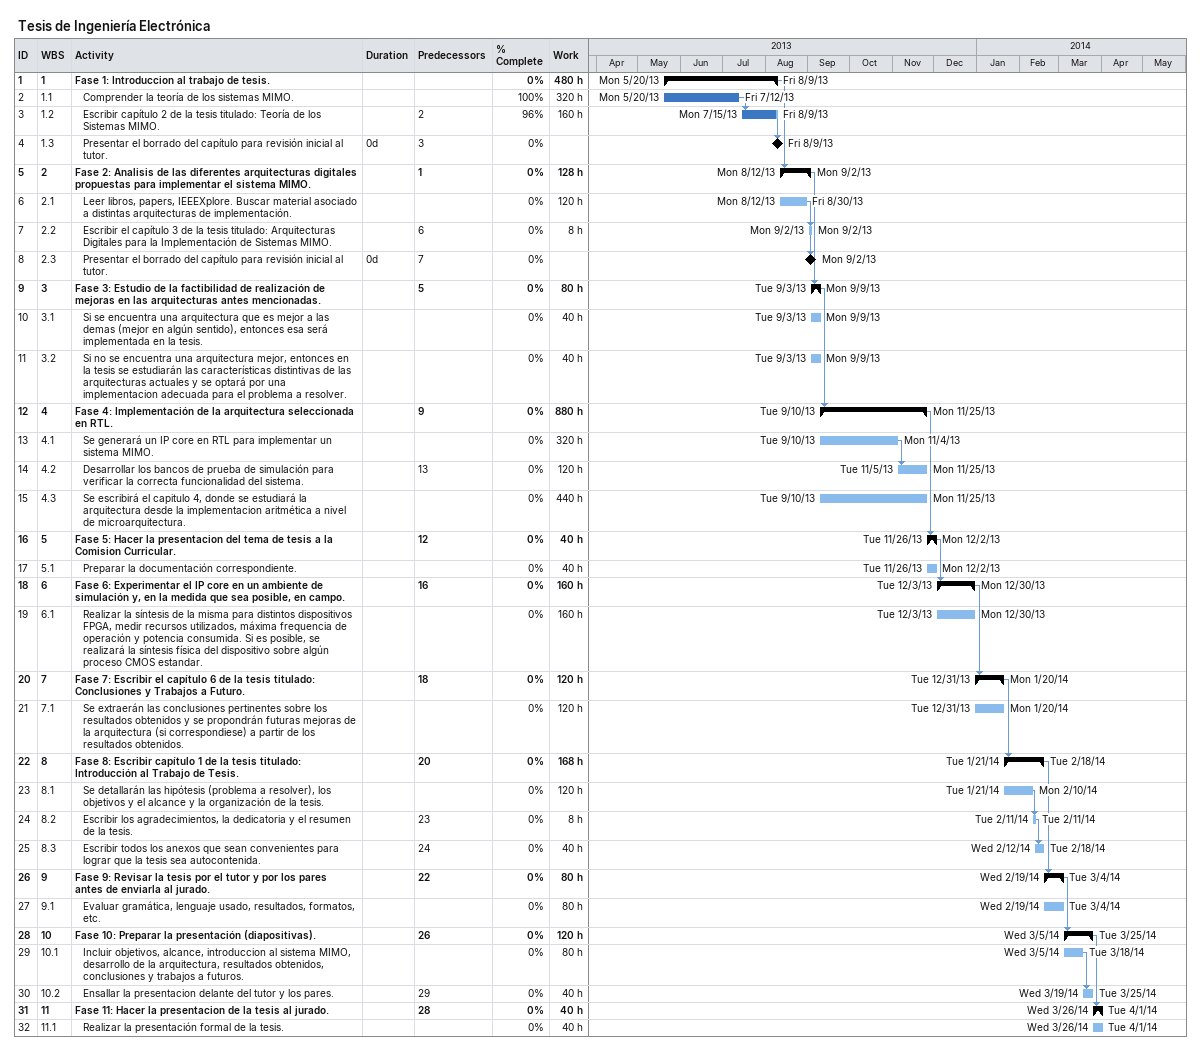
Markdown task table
Tesis de Ingeniería Electrónica

| ID | WBS | Task | Duration | Start | Finish | Predecessors | % complete | Work (h) |
|---|---|---|---|---|---|---|---|---|
| 1 | 1 | **Fase 1: Introduccion al trabajo de tesis.** |  | 2013-05-20 | 2013-08-09 |  | 0 | 480 |
| 2 | 1.1 | Comprender la teoría de los sistemas MIMO. |  | 2013-05-20 | 2013-07-12 |  | 100 | 320 |
| 3 | 1.2 | Escribir capítulo 2 de la tesis titulado: Teoría de los Sistemas MIMO. |  | 2013-07-15 | 2013-08-09 | 2 | 96 | 160 |
| 4 | 1.3 | Presentar el borrado del capítulo para revisión inicial al tutor. | 0d | 2013-08-09 | 2013-08-09 | 3 | 0 |  |
| 5 | 2 | **Fase 2: Analisis de las diferentes arquitecturas digitales propuestas para implementar el sistema MIMO.** |  | 2013-08-12 | 2013-09-02 | 1 | 0 | 128 |
| 6 | 2.1 | Leer libros, papers, IEEEXplore. Buscar material asociado a distintas arquitecturas de implementación. |  | 2013-08-12 | 2013-08-30 |  | 0 | 120 |
| 7 | 2.2 | Escribir el capítulo 3 de la tesis titulado: Arquitecturas Digitales para la Implementación de Sistemas MIMO. |  | 2013-09-02 | 2013-09-02 | 6 | 0 | 8 |
| 8 | 2.3 | Presentar el borrado del capítulo para revisión inicial al tutor. | 0d | 2013-09-02 | 2013-09-02 | 7 | 0 |  |
| 9 | 3 | **Fase 3: Estudio de la factibilidad de realización de mejoras en las arquitecturas antes mencionadas.** |  | 2013-09-03 | 2013-09-09 | 5 | 0 | 80 |
| 10 | 3.1 | Si se encuentra una arquitectura que es mejor a las demas (mejor en algún sentido), entonces esa será implementada en la tesis. |  | 2013-09-03 | 2013-09-09 |  | 0 | 40 |
| 11 | 3.2 | Si no se encuentra una arquitectura mejor, entonces en la tesis se estudiarán las características distintivas de las arquitecturas actuales y se optará por una implementacion adecuada para el problema a resolver. |  | 2013-09-03 | 2013-09-09 |  | 0 | 40 |
| 12 | 4 | **Fase 4: Implementación de la arquitectura seleccionada en RTL.** |  | 2013-09-10 | 2013-11-25 | 9 | 0 | 880 |
| 13 | 4.1 | Se generará un IP core en RTL para implementar un sistema MIMO. |  | 2013-09-10 | 2013-11-04 |  | 0 | 320 |
| 14 | 4.2 | Desarrollar los bancos de prueba de simulación para verificar la correcta funcionalidad del sistema. |  | 2013-11-05 | 2013-11-25 | 13 | 0 | 120 |
| 15 | 4.3 | Se escribirá el capitulo 4, donde se estudiará la arquitectura desde la implementacion aritmética a nivel de microarquitectura. |  | 2013-09-10 | 2013-11-25 |  | 0 | 440 |
| 16 | 5 | **Fase 5: Hacer la presentacion del tema de tesis a la Comision Curricular.** |  | 2013-11-26 | 2013-12-02 | 12 | 0 | 40 |
| 17 | 5.1 | Preparar la documentación correspondiente. |  | 2013-11-26 | 2013-12-02 |  | 0 | 40 |
| 18 | 6 | **Fase 6: Experimentar el IP core en un ambiente de simulación y, en la medida que sea posible, en campo.** |  | 2013-12-03 | 2013-12-30 | 16 | 0 | 160 |
| 19 | 6.1 | Realizar la síntesis de la misma para distintos dispositivos FPGA, medir recursos utilizados, máxima frequencia de operación y potencia consumida. Si es posible, se realizará la síntesis física del dispositivo sobre algún proceso CMOS estandar. |  | 2013-12-03 | 2013-12-30 |  | 0 | 160 |
| 20 | 7 | **Fase 7: Escribir el capítulo 6 de la tesis titulado: Conclusiones y Trabajos a Futuro.** |  | 2013-12-31 | 2014-01-20 | 18 | 0 | 120 |
| 21 | 7.1 | Se extraerán las conclusiones pertinentes sobre los resultados obtenidos y se propondrán futuras mejoras de la arquitectura (si correspondiese) a partir de los resultados obtenidos. |  | 2013-12-31 | 2014-01-20 |  | 0 | 120 |
| 22 | 8 | **Fase 8: Escribir capítulo 1 de la tesis titulado: Introducción al Trabajo de Tesis.** |  | 2014-01-21 | 2014-02-18 | 20 | 0 | 168 |
| 23 | 8.1 | Se detallarán las hipótesis (problema a resolver), los objetivos y el alcance y la organización de la tesis. |  | 2014-01-21 | 2014-02-10 |  | 0 | 120 |
| 24 | 8.2 | Escribir los agradecimientos, la dedicatoria y el resumen de la tesis. |  | 2014-02-11 | 2014-02-11 | 23 | 0 | 8 |
| 25 | 8.3 | Escribir todos los anexos que sean convenientes para lograr que la tesis sea autocontenida. |  | 2014-02-12 | 2014-02-18 | 24 | 0 | 40 |
| 26 | 9 | **Fase 9: Revisar la tesis por el tutor y por los pares antes de enviarla al jurado.** |  | 2014-02-19 | 2014-03-04 | 22 | 0 | 80 |
| 27 | 9.1 | Evaluar gramática, lenguaje usado, resultados, formatos, etc. |  | 2014-02-19 | 2014-03-04 |  | 0 | 80 |
| 28 | 10 | **Fase 10: Preparar la presentación (diapositivas).** |  | 2014-03-05 | 2014-03-25 | 26 | 0 | 120 |
| 29 | 10.1 | Incluir objetivos, alcance, introduccion al sistema MIMO, desarrollo de la arquitectura, resultados obtenidos, conclusiones y trabajos a futuros. |  | 2014-03-05 | 2014-03-18 |  | 0 | 80 |
| 30 | 10.2 | Ensallar la presentacion delante del tutor y los pares. |  | 2014-03-19 | 2014-03-25 | 29 | 0 | 40 |
| 31 | 11 | **Fase 11: Hacer la presentacion de la tesis al jurado.** |  | 2014-03-26 | 2014-04-01 | 28 | 0 | 40 |
| 32 | 11.1 | Realizar la presentación formal de la tesis. |  | 2014-03-26 | 2014-04-01 |  | 0 | 40 |
